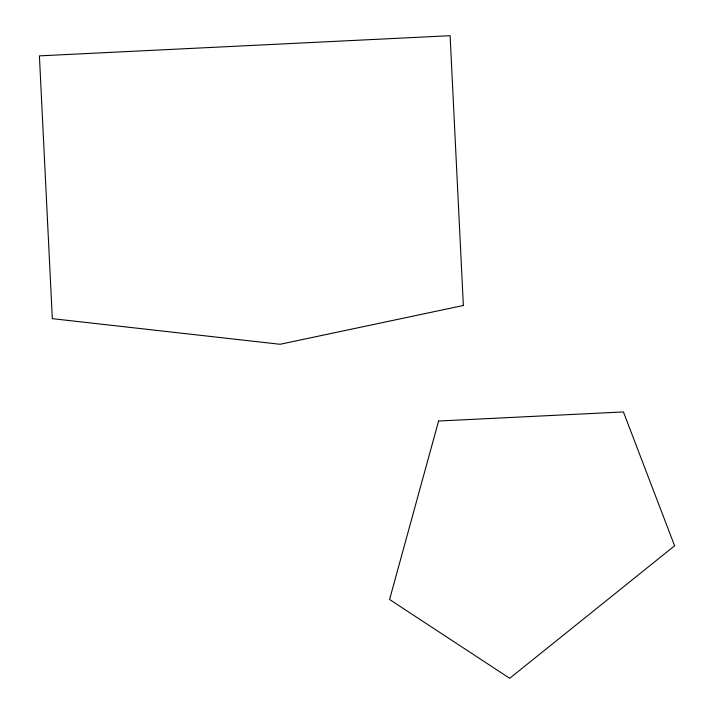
<?xml version="1.0" encoding="UTF-8"?>
<svg xmlns="http://www.w3.org/2000/svg" width="714" height="714" viewBox="0 0 714 714"><rect width="100%" height="100%" fill="white"/><g stroke="black" fill="none" stroke-linecap="round" stroke-linejoin="round"><path stroke-width="1.07" d="M438.592 421.019L389.576 599.483L509.689 678.3L674.596 545.808L623.411 411.933L438.592 421.019M463.35 305.485L280.075 344.273L52.318 318.658L39.404 55.87L450.106 35.7L463.35 305.485"/></g></svg>
